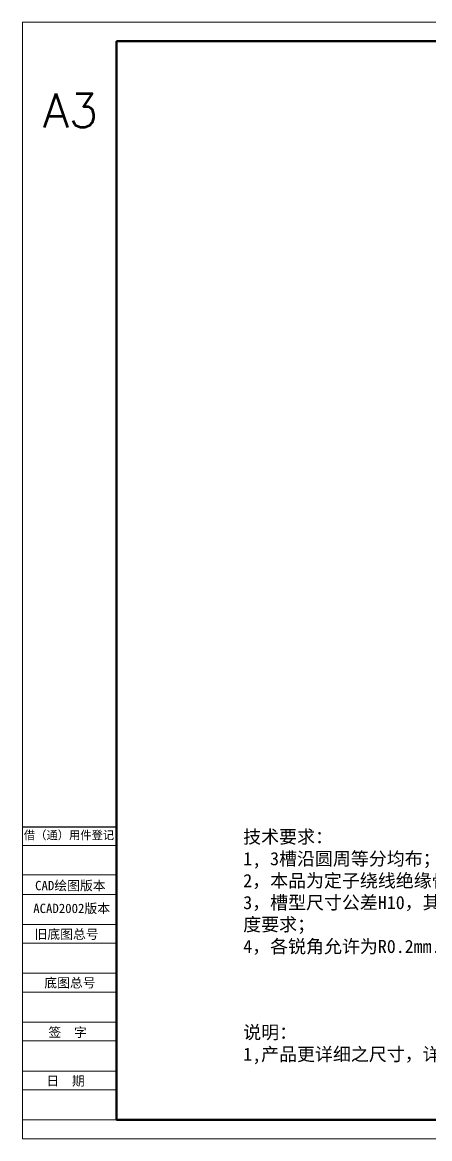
# Model space of a CAD drawing. Header units: millimetres. Extents: x 2517 to 6633, y 792 to 3241.
# Drawn here: x 3493.4 to 3532.4, y 1882.7 to 1989.6 of the extents above; entities that cross this region are included whole.
import ezdxf

# ---------------------------------------------------------------- set-up
doc = ezdxf.new("R2010")
doc.units = ezdxf.units.MM
for name, color, linetype, lineweight in [('实线', 7, 'Continuous', 25), ('引导线', 6, 'Continuous', 9), ('文本', 3, 'Continuous', 15), ('粗实线', 9, 'Continuous', 50)]:
    doc.layers.add(name, color=color, linetype=linetype, lineweight=lineweight)
doc.styles.add('st', font='txt.shx')
doc.styles.get("Standard").update_dxf_attribs({"font": 'simfang.ttf'})

msp = doc.modelspace()

# ---------------------------------------------------------------- linework, layer by layer
at = {"layer": '实线'}
for p, q in [((3493.405, 1912.5788), (3502.405, 1912.5788)), ((3502.405, 1884.4988), (3502.405, 1904.6588)), ((3502.405, 1904.6588), (3502.405, 1884.4988))]:
    msp.add_line(p, q, dxfattribs=at)
at = {"layer": '引导线'}
for p, q in [((3493.405, 1989.6188), (3644.605, 1989.6188)), ((3493.405, 1882.6988), (3493.405, 1989.6188)), ((3502.405, 1910.7788), (3493.405, 1910.7788)), ((3502.405, 1907.9566), (3493.405, 1907.9566)), ((3502.405, 1906.0988), (3493.405, 1906.0988)), ((3502.405, 1903.2188), (3493.405, 1903.2188)), ((3502.405, 1901.4188), (3493.405, 1901.4188)), ((3502.405, 1898.5388), (3493.405, 1898.5388)), ((3502.405, 1896.7388), (3493.405, 1896.7388)), ((3502.405, 1893.8588), (3493.405, 1893.8588)), ((3502.405, 1892.0588), (3493.405, 1892.0588)), ((3502.405, 1889.1788), (3493.405, 1889.1788)), ((3502.405, 1887.3788), (3493.405, 1887.3788)), ((3502.405, 1884.4988), (3493.405, 1884.4988)), ((3493.405, 1882.6988), (3644.605, 1882.6988))]:
    msp.add_line(p, q, dxfattribs=at)
at = {"layer": '粗实线'}
for p, q in [((3502.405, 1884.4988), (3502.405, 1987.8188)), ((3502.405, 1987.8188), (3642.805, 1987.8188)), ((3502.405, 1884.4988), (3642.805, 1884.4988))]:
    msp.add_line(p, q, dxfattribs=at)

# ---------------------------------------------------------------- texts
at = {"layer": '实线', "ltscale": 0.2, "insert": (3495.364, 1982.7989), "char_height": 3.24, "width": 9, "attachment_point": 1, "style": 'st'}
msp.add_mtext('A3', dxfattribs=at)
at = {"layer": '文本', "ltscale": 0.2, "attachment_point": 5}
for s, insert, char_height, width in [('借（通）用件登记', (3497.8734, 1911.7169), 0.792, 18.406296), ('CAD绘图版本', (3498.0013, 1906.889), 0.9, 27.286927), ('ACAD2002版本', (3498.1247, 1904.7033), 0.9, 21.063427), ('旧底图总号', (3497.6377, 1902.2324), 0.9, 23.827834), ('底图总号', (3497.9592, 1897.5767), 0.9, 5.224176), ('签  字', (3497.7395, 1892.8389), 0.9, 5.224176), ('日  期', (3497.5385, 1888.1813), 0.9, 5.224176)]:
    msp.add_mtext(s, dxfattribs=dict(at, insert=insert, char_height=char_height, width=width))
at = {"layer": '文本', "char_height": 1.26, "width": 42.985456, "attachment_point": 4}
for s, insert in [('技术要求：\\P1, 3槽沿圆周等分均布；\\P2，本品为定子绕线绝缘骨架，应能包覆定子；\\P3，槽型尺寸公差H10，其余未注尺寸公差按GB1804-F级精度要求；\\P4，各锐角允许为R0.2mm.\\P   ', (3514.5473, 1905.2215)), ('说明：\\P1,产品更详细之尺寸，详见3D数字模型\\P   ', (3514.5473, 1890.6243))]:
    msp.add_mtext(s, dxfattribs=dict(at, insert=insert))

doc.saveas('drawing.dxf')
